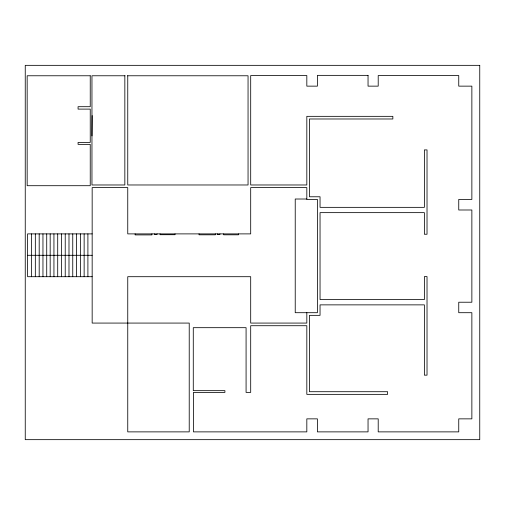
<?xml version="1.0" encoding="UTF-8"?>
<svg xmlns="http://www.w3.org/2000/svg" width="505" height="505" viewBox="0 0 505 505"><rect width="100%" height="100%" fill="white"/><g stroke="black" fill="none" stroke-linecap="round" stroke-linejoin="round"><path stroke-width="0.76" d="M91.96 135.908L92.162 115.563M125.07 75.769L91.96 75.769L91.96 184.975L124.842 184.975L124.842 75.769M127.437 75.769L248.05 75.769L248.05 184.975L127.752 184.975L127.752 75.769M306.825 199.014L295.229 199.014L295.229 312.702L317.399 312.702L317.399 199.418L306.825 199.418L306.825 187.62L250.695 187.62L250.695 233.891L127.752 233.891L127.752 187.62L92.162 187.62L92.162 323.074L189.224 323.074L189.224 431.876L127.752 431.876L127.752 276.702L250.695 276.702L250.695 323.074L306.825 323.074L306.825 312.702M92.162 233.891L27.605 233.891L27.605 276.702L92.162 276.702M27.605 255.296L92.162 255.296M238.436 233.891L238.436 234.806L223.69 234.806L223.69 233.891M219.934 233.891L219.934 234.402L217.396 234.402L217.396 233.891M215.326 233.891L215.326 234.806L199.058 234.806L199.058 233.891M175.02 233.891L175.02 234.705L160.072 234.705L160.072 233.891M157.087 233.891L157.087 234.402L154.543 234.402L154.543 233.891M151.917 233.891L151.917 234.907L135.138 234.907L135.138 233.891M87.902 233.891L87.902 276.702M84.139 233.891L84.139 276.702M80.377 233.891L80.377 276.702M76.514 233.891L76.514 276.702M72.752 233.891L72.752 276.702M68.989 233.891L68.989 276.702M65.227 233.891L65.227 276.702M61.465 233.891L61.465 276.702M57.703 233.891L57.703 276.702M53.94 233.891L53.94 276.702M50.178 233.891L50.178 276.702M46.719 233.891L46.719 276.702M42.957 233.891L42.957 276.702M39.194 233.891L39.194 276.702M35.331 233.891L35.331 276.702M31.468 233.891L31.468 276.702M479.75 65.341L25.25 65.341L25.25 439.659L479.75 439.659L479.75 65.341M368.044 75.359L317.399 75.359L317.399 86.14L306.825 86.14L306.825 75.561L250.695 75.561L250.695 184.975L306.825 184.975L306.825 116.339L392.852 116.339L392.852 118.984L309.47 118.984L309.47 196.773L320.044 196.773L320.044 207.347L424.377 207.347L424.377 149.909L427.022 149.909L427.022 234.244L424.377 234.244L424.377 212.643L320.044 212.643L320.044 299.579L424.377 299.579L424.377 276.614L427.022 276.614L427.022 375.158L424.377 375.158L424.377 304.868L320.044 304.868L320.044 315.347L309.47 315.347L309.47 391.71L387.619 391.71L387.619 394.355L306.825 394.355L306.825 325.719L250.695 325.719L250.695 392.391L246.08 392.391L246.08 327.682L193.282 327.682L193.282 390.662L224.908 390.662L224.908 392.391L193.453 392.391L193.453 431.876L306.825 431.876L306.825 418.86L317.399 418.86L317.399 431.876L368.044 431.876L368.044 418.86L378.207 418.86L378.207 431.876L458.748 431.876L458.748 418.86L471.866 418.86L471.866 312.702L458.748 312.702L458.748 302.224L471.866 302.224L471.866 209.992L458.748 209.992L458.748 199.418L471.866 199.418L471.866 86.14L458.748 86.14L458.748 75.561L378.207 75.561L378.207 86.14L368.044 86.14L368.044 75.359M90.243 75.769L27.163 75.769L27.163 185.707L90.243 185.707L90.243 144.361L78.073 144.361L78.073 142.448L90.243 142.448L90.243 109.105L78.073 109.105L78.073 106.7L90.243 106.7L90.243 75.769"/></g></svg>
